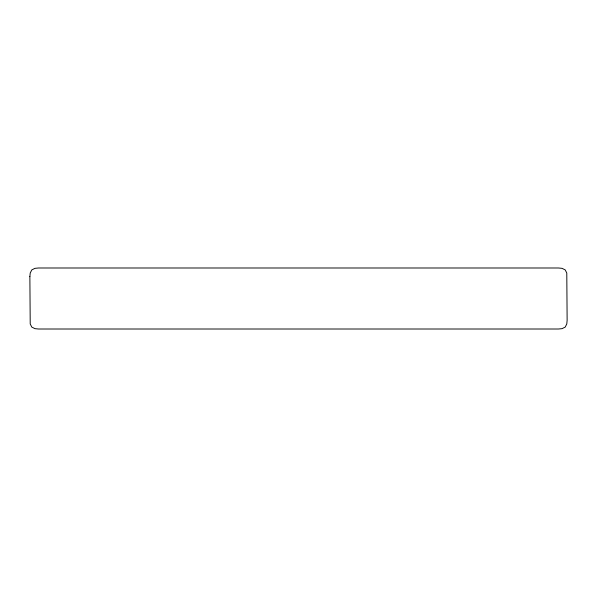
<?xml version="1.0" encoding="UTF-8"?>
<svg xmlns="http://www.w3.org/2000/svg" width="597" height="597" viewBox="0 0 597 597"><rect width="100%" height="100%" fill="white"/><g stroke="black" fill="none" stroke-linecap="round" stroke-linejoin="round"><path stroke-width="0.9" d="M29.872 276.612L30.216 323.94L31.79 327.089L34.939 328.656L38.492 329.007L558.508 329.007L562.061 328.656L565.21 327.089L566.784 323.94L567.128 320.388L566.784 273.06L565.21 269.911L562.061 268.344L558.508 267.993L38.492 267.993L34.939 268.344L31.79 269.911L30.216 273.06L29.872 276.612"/></g></svg>
